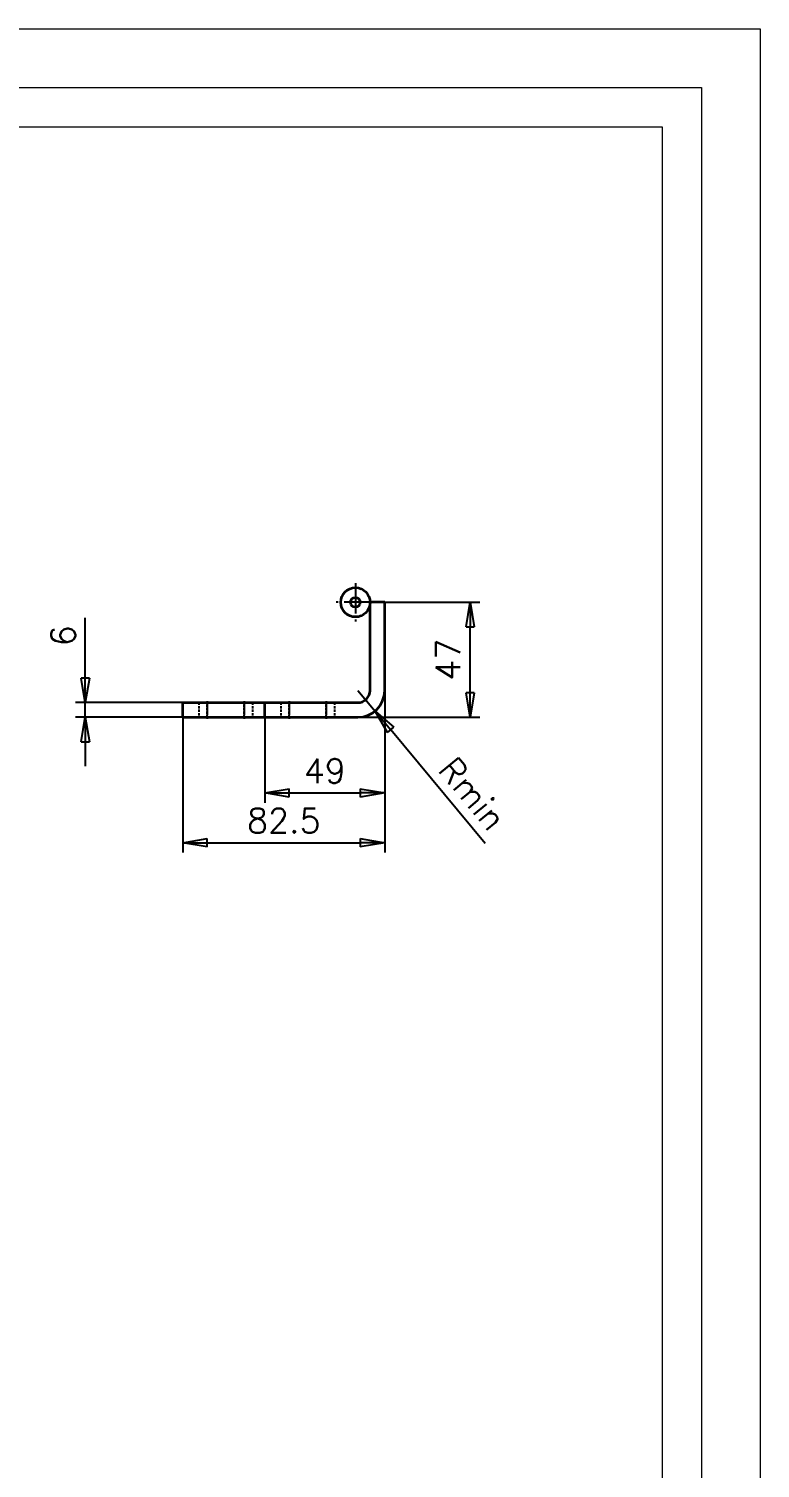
# Model space of a CAD drawing. Header units: millimetres. Extents: x 29078 to 32945, y -44812 to -43100.
# Drawn here: x 32139 to 32438, y -44213 to -43624 of the extents above; entities that cross this region are included whole.
import ezdxf

# ---------------------------------------------------------------- set-up
doc = ezdxf.new("R2010")
doc.units = ezdxf.units.MM
doc.linetypes.add('DASHDOT', pattern=[50.8, 31.75, -6.35, 6.35, -6.35])
doc.linetypes.add('DASHED', pattern=[9.525, 6.35, -3.175])
doc.layers.get('0').update_dxf_attribs({"lineweight": 13})
for name, color, linetype, lineweight in [('TK', 7, 'Continuous', 13), ('中心线层', 2, 'DASHDOT', 25), ('标注线', 3, 'Continuous', 25), ('虚线层', 1, 'DASHED', 25)]:
    doc.layers.add(name, color=color, linetype=linetype, lineweight=lineweight)
doc.layers.add('不可打印', color=7, linetype='Continuous', lineweight=13, plot=False)
doc.styles.add('HZ', font='txt.shx', dxfattribs={"bigfont": 'hztxt2.shx'})
doc.dimstyles.new('YHTEC-4.0', dxfattribs={"dimscale": 4, "dimtxt": 2.5, "dimasz": 2.5, "dimexe": 1, "dimexo": 0, "dimgap": 1, "dimtad": 1, "dimdsep": 46, "dimtxsty": 'HZ', "dimblk": 'CLOSED', "dimcen": 0, "dimclrd": 3, "dimclre": 3, "dimclrt": 4, "dimadec": 3, "dimazin": 2, "dimtfac": 1, "dimtmove": 0, "dimatfit": 3, "dimldrblk": 'CLOSED', "dimfxl": 0, "dimlwd": -1, "dimlwe": -1, "dimarcsym": 0})

# ---------------------------------------------------------------- blocks, each defined once
blk = doc.blocks.new('A$C2D533E0D')
at = {"layer": 'TK', "ltscale": 2}
for p, q in [((-414, 291), (-6, 291)), ((-6, 291), (-6, 6)), ((-400, 287), (-10, 287)), ((-10, 287), (-10, 10)), ((-10, 287), (-10, 10))]:
    blk.add_line(p, q, dxfattribs=at)
at = {"layer": '不可打印', "color": 1, "linetype": 'Continuous', "ltscale": 2}
for p, q in [((-420, 297), (0, 297)), ((0, 297), (0, 0))]:
    blk.add_line(p, q, dxfattribs=at)
blk = doc.blocks.new('_Closed')
at = {"color": 0, "linetype": 'ByBlock', "lineweight": -2}
for p, q in [((-1, 0.167), (0, 0)), ((-1, 0.167), (-1, -0.167)), ((0, 0), (-1, -0.167)), ((0, 0), (-1, 0))]:
    blk.add_line(p, q, dxfattribs=at)
blk = doc.blocks.new('*D84')
at = {"layer": 'Defpoints', "color": 0, "transparency": 16777216}
for p in [(32162.14, -43899.67), (32202.01, -43899.67), (32202.01, -43905.67)]:
    blk.add_point(p, dxfattribs=at)
at = {"layer": '标注线', "color": 3, "transparency": 16777216}
for p, q in [((32162.14, -43889.67), (32162.14, -43865)), ((32202.01, -43899.67), (32158.14, -43899.67)), ((32162.14, -43905.67), (32162.14, -43899.67)), ((32202.01, -43905.67), (32158.14, -43905.67)), ((32162.14, -43915.67), (32162.14, -43925.67))]:
    blk.add_line(p, q, dxfattribs=at)
at = {"layer": '标注线', "color": 3, "transparency": 16777216, "xscale": 10, "yscale": 10, "zscale": 10}
for p, rotation in [((32162.14, -43899.67), 270), ((32162.14, -43905.67), 90)]:
    blk.add_blockref('_Closed', p, dxfattribs=dict(at, rotation=rotation))
at = {"layer": '标注线', "color": 4, "transparency": 16777216, "insert": (32153.14, -43872.34), "char_height": 10, "attachment_point": 5, "rotation": 90, "style": 'HZ'}
blk.add_mtext('6', dxfattribs=at)
blk = doc.blocks.new('*D85')
at = {"layer": 'Defpoints', "color": 0, "transparency": 16777216}
for p in [(32284.51, -43894.67), (32202.01, -43906.02), (32284.51, -43956.91)]:
    blk.add_point(p, dxfattribs=at)
at = {"layer": '标注线', "color": 3, "transparency": 16777216}
for p, q in [((32284.51, -43894.67), (32284.51, -43960.91)), ((32202.01, -43906.02), (32202.01, -43960.91)), ((32212.01, -43956.91), (32274.51, -43956.91))]:
    blk.add_line(p, q, dxfattribs=at)
at = {"layer": '标注线', "color": 3, "transparency": 16777216, "xscale": 10, "yscale": 10, "zscale": 10, "rotation": 180}
blk.add_blockref('_Closed', (32202.01, -43956.91), dxfattribs=at)
at = {"layer": '标注线', "color": 3, "transparency": 16777216, "xscale": 10, "yscale": 10, "zscale": 10}
blk.add_blockref('_Closed', (32284.51, -43956.91), dxfattribs=at)
at = {"layer": '标注线', "color": 4, "transparency": 16777216, "insert": (32243.26, -43947.91), "char_height": 10, "attachment_point": 5, "style": 'HZ'}
blk.add_mtext('82.5', dxfattribs=at)
blk = doc.blocks.new('*D86')
at = {"layer": 'Defpoints', "color": 0, "transparency": 16777216}
for p in [(32284.51, -43858.67), (32319.37, -43858.67), (32273.51, -43905.67)]:
    blk.add_point(p, dxfattribs=at)
at = {"layer": '标注线', "color": 3, "transparency": 16777216}
for p, q in [((32284.51, -43858.67), (32323.37, -43858.67)), ((32319.37, -43895.67), (32319.37, -43868.67)), ((32273.51, -43905.67), (32323.37, -43905.67))]:
    blk.add_line(p, q, dxfattribs=at)
at = {"layer": '标注线', "color": 3, "transparency": 16777216, "xscale": 10, "yscale": 10, "zscale": 10}
for p, rotation in [((32319.37, -43858.67), 90), ((32319.37, -43905.67), 270)]:
    blk.add_blockref('_Closed', p, dxfattribs=dict(at, rotation=rotation))
at = {"layer": '标注线', "color": 4, "transparency": 16777216, "insert": (32310.37, -43882.17), "char_height": 10, "attachment_point": 5, "rotation": 90, "style": 'HZ'}
blk.add_mtext('47', dxfattribs=at)
blk = doc.blocks.new('*D87')
at = {"layer": 'Defpoints', "color": 0, "transparency": 16777216}
for p in [(32273.51, -43894.67), (32280.54, -43903.13)]:
    blk.add_point(p, dxfattribs=at)
at = {"layer": '标注线', "color": 3, "transparency": 16777216}
for p, q in [((32273.51, -43894.67), (32280.54, -43903.13)), ((32325.56, -43957.26), (32286.94, -43910.81))]:
    blk.add_line(p, q, dxfattribs=at)
at = {"layer": '标注线', "color": 3, "transparency": 16777216, "xscale": 10, "yscale": 10, "zscale": 10, "rotation": 129.7484221472751}
blk.add_blockref('_Closed', (32280.54, -43903.13), dxfattribs=at)
at = {"layer": '标注线', "color": 4, "transparency": 16777216, "insert": (32320.34, -43936.9), "char_height": 10, "attachment_point": 5, "rotation": 309.74842, "style": 'HZ'}
blk.add_mtext('{\\Ftxt,hztxt2|c134;Rmin}', dxfattribs=at)
blk = doc.blocks.new('*D94')
at = {"layer": 'Defpoints', "color": 0, "transparency": 16777216}
for p in [(32284.51, -43894.67), (32235.51, -43905.67), (32284.51, -43936.57)]:
    blk.add_point(p, dxfattribs=at)
at = {"layer": '标注线', "color": 3, "transparency": 16777216}
for p, q in [((32284.51, -43894.67), (32284.51, -43940.57)), ((32235.51, -43905.67), (32235.51, -43940.57)), ((32245.51, -43936.57), (32274.51, -43936.57))]:
    blk.add_line(p, q, dxfattribs=at)
at = {"layer": '标注线', "color": 3, "transparency": 16777216, "xscale": 10, "yscale": 10, "zscale": 10, "rotation": 180}
blk.add_blockref('_Closed', (32235.51, -43936.57), dxfattribs=at)
at = {"layer": '标注线', "color": 3, "transparency": 16777216, "xscale": 10, "yscale": 10, "zscale": 10}
blk.add_blockref('_Closed', (32284.51, -43936.57), dxfattribs=at)
at = {"layer": '标注线', "color": 4, "transparency": 16777216, "insert": (32260.01, -43927.57), "char_height": 10, "attachment_point": 5, "style": 'HZ'}
blk.add_mtext('49', dxfattribs=at)

msp = doc.modelspace()

# ---------------------------------------------------------------- linework, layer by layer
at = {"color": 7, "lineweight": 35, "ltscale": 0.15}
for p, q in [((32284.508, -43858.669), (32278.508, -43858.669)), ((32202.008, -43905.668), (32202.008, -43899.668)), ((32235.508, -43905.669), (32235.508, -43899.669))]:
    msp.add_line(p, q, dxfattribs=at)
at = {"color": 7, "lineweight": 35}
for p, q in [((32278.508, -43894.669), (32278.508, -43858.684)), ((32284.508, -43894.669), (32284.508, -43858.669)), ((32202.008, -43899.668), (32235.509, -43899.668)), ((32235.508, -43899.669), (32273.508, -43899.669)), ((32202.008, -43905.668), (32235.509, -43905.668)), ((32235.508, -43905.669), (32273.508, -43905.669))]:
    msp.add_line(p, q, dxfattribs=at)
for radius in [6, 1.981]:
    msp.add_circle((32272.508, -43858.669), radius, dxfattribs=at)
for radius in [5, 11]:
    msp.add_arc((32273.508, -43894.669), radius, 270, 0, dxfattribs=at)
at = {"layer": '中心线层', "linetype": 'DASHDOT', "ltscale": 0.38999}
msp.add_line((32272.508, -43850.869), (32272.508, -43866.469), dxfattribs=at)
at = {"layer": '中心线层', "linetype": 'DASHDOT', "ltscale": 0.39}
msp.add_line((32280.308, -43858.669), (32264.708, -43858.669), dxfattribs=at)
at = {"layer": '中心线层', "linetype": 'DASHDOT', "ltscale": 0.180017}
for p, q in [((32212.008, -43899.068), (32212.008, -43906.269)), ((32227.008, -43899.068), (32227.008, -43906.269)), ((32245.508, -43899.068), (32245.508, -43906.269)), ((32260.508, -43899.068), (32260.508, -43906.269))]:
    msp.add_line(p, q, dxfattribs=at)
at = {"layer": '虚线层', "ltscale": 0.000385132}
msp.add_line((32278.508, -43858.684), (32278.508, -43858.669), dxfattribs=at)
at = {"layer": '虚线层', "ltscale": 0.15}
for p, q in [((32208.508, -43899.668), (32208.508, -43905.668)), ((32208.508, -43899.668), (32208.508, -43905.668)), ((32212.008, -43905.668), (32212.008, -43899.668)), ((32212.008, -43905.668), (32212.008, -43899.668)), ((32212.008, -43905.668), (32212.008, -43899.668)), ((32212.008, -43905.668), (32212.008, -43899.668)), ((32227.008, -43905.668), (32227.008, -43899.668)), ((32227.008, -43905.668), (32227.008, -43899.668)), ((32227.008, -43905.668), (32227.008, -43899.668)), ((32227.008, -43905.668), (32227.008, -43899.668)), ((32230.508, -43899.668), (32230.508, -43905.668)), ((32230.508, -43899.668), (32230.508, -43905.668)), ((32242.008, -43899.669), (32242.008, -43905.669)), ((32242.008, -43899.669), (32242.008, -43905.669)), ((32245.508, -43905.669), (32245.508, -43899.669)), ((32245.508, -43905.669), (32245.508, -43899.669)), ((32245.508, -43905.669), (32245.508, -43899.669)), ((32245.508, -43905.669), (32245.508, -43899.669)), ((32260.508, -43905.669), (32260.508, -43899.669)), ((32260.508, -43905.669), (32260.508, -43899.669)), ((32260.508, -43905.669), (32260.508, -43899.669)), ((32260.508, -43905.669), (32260.508, -43899.669)), ((32264.008, -43899.669), (32264.008, -43905.669)), ((32264.008, -43899.669), (32264.008, -43905.669))]:
    msp.add_line(p, q, dxfattribs=at)

# ---------------------------------------------------------------- block references
at = {"layer": 'TK', "xscale": 4, "yscale": 4, "zscale": 4}
msp.add_blockref('A$C2D533E0D', (32437.898, -44812.306), dxfattribs=at)

# ---------------------------------------------------------------- dimensions: what is measured, and where the dimension line sits
at = {"layer": '标注线'}
for base, p1, p2, picture, middle in [((32319.375, -43858.669), (32273.508, -43905.669), (32284.508, -43858.669), '*D86', (32310.375, -43882.169)), ((32162.14, -43899.668), (32202.008, -43905.668), (32202.008, -43899.668), '*D84', (32153.14, -43872.335))]:
    dim = msp.add_linear_dim(base=base, p1=p1, p2=p2, angle=90, dimstyle='YHTEC-4.0', dxfattribs=at)
    dim.commit()
    dim.dimension.update_dxf_attribs({"geometry": picture, "text_midpoint": middle})
for base, p1, picture, middle in [((32284.508, -43956.909), (32202.008, -43906.019), '*D85', (32243.258, -43947.909)), ((32284.508, -43936.57), (32235.509, -43905.668), '*D94', (32260.009, -43927.57))]:
    dim = msp.add_linear_dim(base=base, p1=p1, p2=(32284.508, -43894.669), dimstyle='YHTEC-4.0', dxfattribs=at)
    dim.commit()
    dim.dimension.update_dxf_attribs({"geometry": picture, "text_midpoint": middle})
dim = msp.add_radius_dim(center=(32273.508, -43894.669), mpoint=(32280.542, -43903.126), text='{\\Ftxt,hztxt2|c134;Rmin}', dimstyle='YHTEC-4.0', dxfattribs=at)
dim.commit()
dim.dimension.update_dxf_attribs({"geometry": '*D87', "text_midpoint": (32313.416, -43942.655), "dimtype": 164})

doc.saveas('drawing.dxf')
